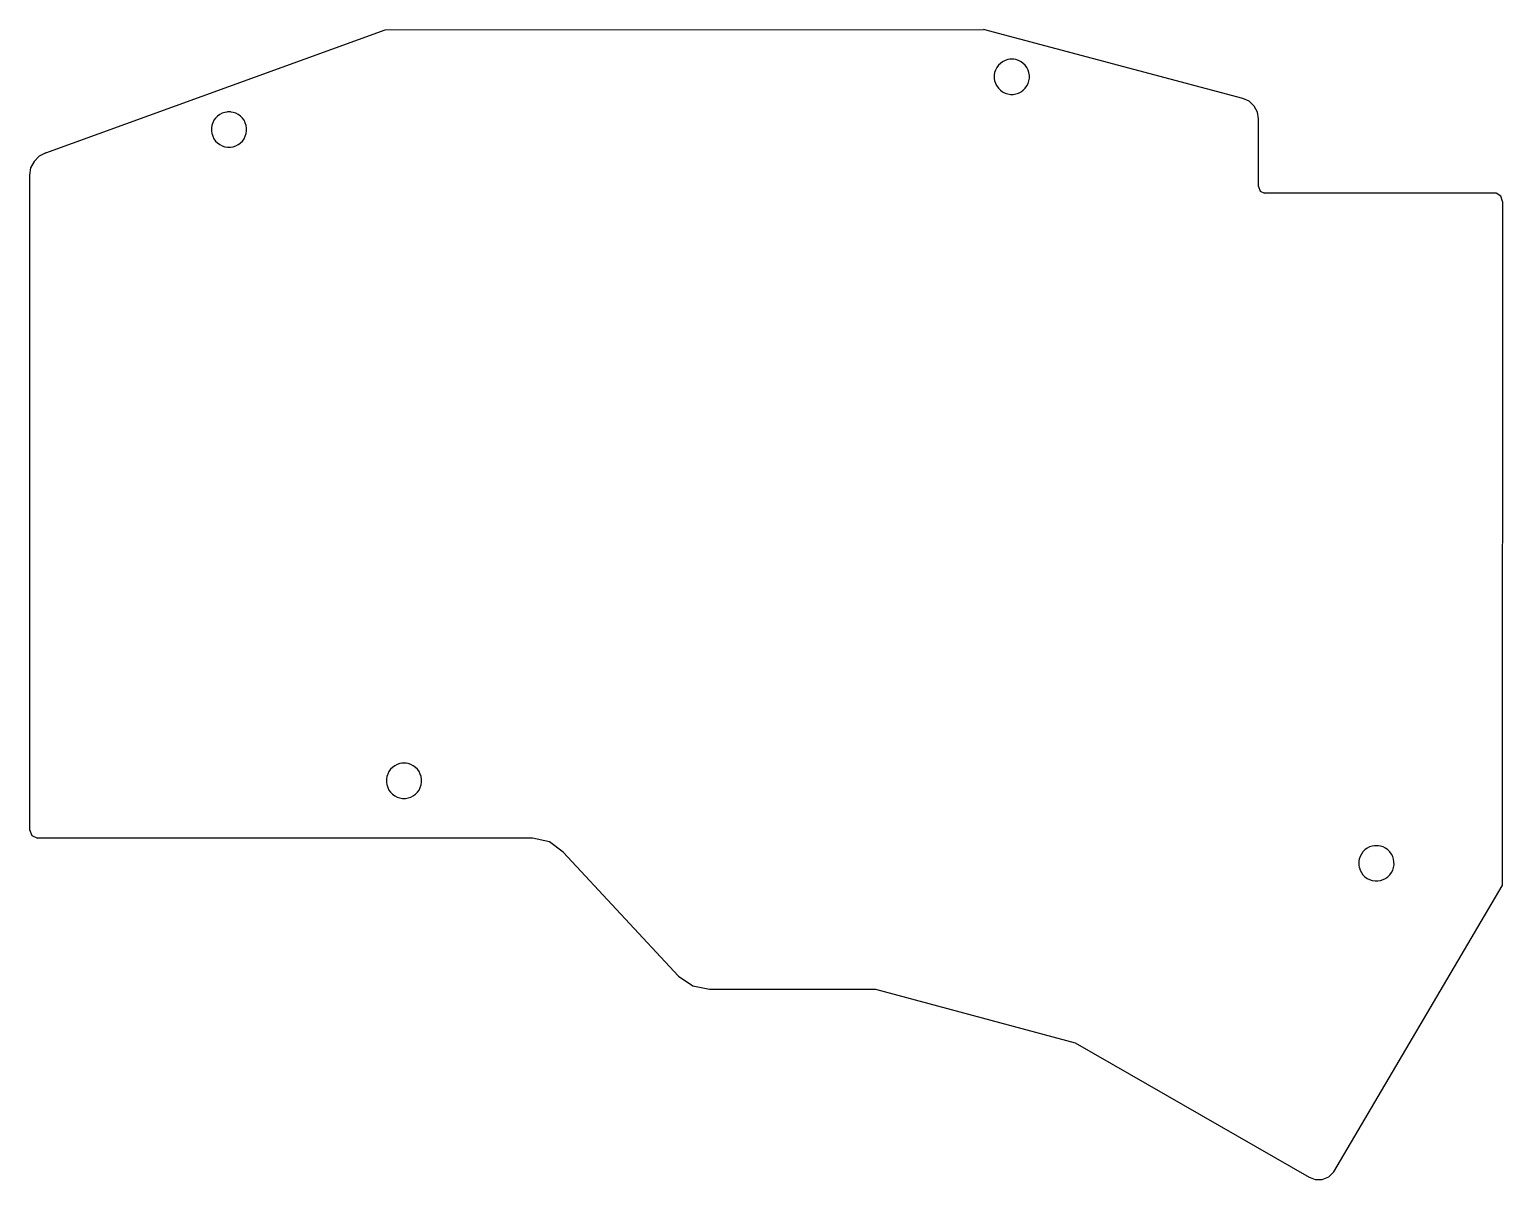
# Model space of a CAD drawing. Header units: millimetres. Extents: x 0 to 113, y 0 to 88.
import ezdxf

# ---------------------------------------------------------------- set-up
doc = ezdxf.new("R2010")
doc.units = ezdxf.units.MM
for name, color, linetype in [('Shape', 7, 'CONTINUOUS'), ('Shape001', 7, 'CONTINUOUS'), ('Shape002', 7, 'CONTINUOUS'), ('Shape003', 7, 'CONTINUOUS'), ('Shape004', 7, 'CONTINUOUS'), ('Shape005', 7, 'CONTINUOUS'), ('Shape006', 7, 'CONTINUOUS'), ('Shape007', 7, 'CONTINUOUS'), ('Shape008', 7, 'CONTINUOUS'), ('Shape009', 7, 'CONTINUOUS'), ('Shape010', 7, 'CONTINUOUS'), ('Shape011', 7, 'CONTINUOUS'), ('Shape012', 7, 'CONTINUOUS'), ('Shape013', 7, 'CONTINUOUS'), ('Shape014', 7, 'CONTINUOUS'), ('Shape015', 7, 'CONTINUOUS'), ('Shape016', 7, 'CONTINUOUS'), ('Shape017', 7, 'CONTINUOUS'), ('Shape018', 7, 'CONTINUOUS'), ('Shape019', 7, 'CONTINUOUS'), ('Shape020', 7, 'CONTINUOUS'), ('Shape021', 7, 'CONTINUOUS'), ('Shape022', 7, 'CONTINUOUS'), ('Shape023', 7, 'CONTINUOUS'), ('Shape024', 7, 'CONTINUOUS'), ('Shape025', 7, 'CONTINUOUS'), ('Shape026', 7, 'CONTINUOUS'), ('Shape027', 7, 'CONTINUOUS'), ('Shape028', 7, 'CONTINUOUS'), ('Shape029', 7, 'CONTINUOUS'), ('Shape030', 7, 'CONTINUOUS'), ('Shape031', 7, 'CONTINUOUS'), ('Shape032', 7, 'CONTINUOUS'), ('Shape033', 7, 'CONTINUOUS'), ('Shape034', 7, 'CONTINUOUS'), ('Shape1853', 7, 'CONTINUOUS'), ('Shape1854', 7, 'CONTINUOUS'), ('Shape1855', 7, 'CONTINUOUS'), ('Shape1856', 7, 'CONTINUOUS'), ('Shape1857', 7, 'CONTINUOUS'), ('Shape1858', 7, 'CONTINUOUS'), ('Shape1859', 7, 'CONTINUOUS'), ('Shape1860', 7, 'CONTINUOUS'), ('Shape1861', 7, 'CONTINUOUS'), ('Shape1862', 7, 'CONTINUOUS'), ('Shape1863', 7, 'CONTINUOUS'), ('Shape1864', 7, 'CONTINUOUS'), ('Shape1865', 7, 'CONTINUOUS'), ('Shape1866', 7, 'CONTINUOUS'), ('Shape1867', 7, 'CONTINUOUS'), ('Shape1868', 7, 'CONTINUOUS'), ('Shape1869', 7, 'CONTINUOUS'), ('Shape1870', 7, 'CONTINUOUS'), ('Shape1871', 7, 'CONTINUOUS'), ('Shape1872', 7, 'CONTINUOUS'), ('Shape1873', 7, 'CONTINUOUS'), ('Shape1874', 7, 'CONTINUOUS'), ('Shape1875', 7, 'CONTINUOUS'), ('Shape1876', 7, 'CONTINUOUS'), ('Shape1877', 7, 'CONTINUOUS'), ('Shape1878', 7, 'CONTINUOUS'), ('Shape1879', 7, 'CONTINUOUS'), ('Shape1880', 7, 'CONTINUOUS'), ('Shape1881', 7, 'CONTINUOUS'), ('Shape1882', 7, 'CONTINUOUS'), ('Shape1883', 7, 'CONTINUOUS'), ('Shape1884', 7, 'CONTINUOUS'), ('Shape1885', 7, 'CONTINUOUS'), ('Shape1886', 7, 'CONTINUOUS'), ('Shape1887', 7, 'CONTINUOUS'), ('Shape1888', 7, 'CONTINUOUS'), ('Shape1889', 7, 'CONTINUOUS'), ('Shape1890', 7, 'CONTINUOUS'), ('Shape1891', 7, 'CONTINUOUS'), ('Shape1892', 7, 'CONTINUOUS'), ('Shape1893', 7, 'CONTINUOUS'), ('Shape1894', 7, 'CONTINUOUS'), ('Shape1895', 7, 'CONTINUOUS'), ('Shape1896', 7, 'CONTINUOUS'), ('Shape1897', 7, 'CONTINUOUS'), ('Shape1898', 7, 'CONTINUOUS'), ('Shape1899', 7, 'CONTINUOUS'), ('Shape1900', 7, 'CONTINUOUS'), ('Shape1902', 7, 'CONTINUOUS'), ('Shape1903', 7, 'CONTINUOUS'), ('Shape1904', 7, 'CONTINUOUS'), ('Shape1905', 7, 'CONTINUOUS'), ('Shape1906', 7, 'CONTINUOUS'), ('Shape1907', 7, 'CONTINUOUS'), ('Shape1908', 7, 'CONTINUOUS'), ('Shape1909', 7, 'CONTINUOUS'), ('Shape1910', 7, 'CONTINUOUS'), ('Shape1911', 7, 'CONTINUOUS'), ('Shape1912', 7, 'CONTINUOUS'), ('Shape1913', 7, 'CONTINUOUS'), ('Shape1914', 7, 'CONTINUOUS'), ('Shape1915', 7, 'CONTINUOUS'), ('Shape1916', 7, 'CONTINUOUS'), ('Shape1917', 7, 'CONTINUOUS'), ('Shape1918', 7, 'CONTINUOUS'), ('Shape1919', 7, 'CONTINUOUS'), ('Shape1920', 7, 'CONTINUOUS'), ('Shape1921', 7, 'CONTINUOUS'), ('Shape1922', 7, 'CONTINUOUS'), ('Shape1923', 7, 'CONTINUOUS'), ('Shape1924', 7, 'CONTINUOUS'), ('Shape1925', 7, 'CONTINUOUS'), ('Shape1926', 7, 'CONTINUOUS'), ('Shape1927', 7, 'CONTINUOUS'), ('Shape1928', 7, 'CONTINUOUS'), ('Shape1929', 7, 'CONTINUOUS'), ('Shape1930', 7, 'CONTINUOUS'), ('Shape1931', 7, 'CONTINUOUS'), ('Shape1932', 7, 'CONTINUOUS'), ('Shape1933', 7, 'CONTINUOUS'), ('Shape1934', 7, 'CONTINUOUS'), ('Shape1935', 7, 'CONTINUOUS'), ('Shape1936', 7, 'CONTINUOUS'), ('Shape1937', 7, 'CONTINUOUS'), ('Shape1938', 7, 'CONTINUOUS'), ('Shape1939', 7, 'CONTINUOUS'), ('Shape1940', 7, 'CONTINUOUS'), ('Shape1941', 7, 'CONTINUOUS'), ('Shape1942', 7, 'CONTINUOUS'), ('Shape1943', 7, 'CONTINUOUS'), ('Shape1944', 7, 'CONTINUOUS'), ('Shape1945', 7, 'CONTINUOUS'), ('Shape1946', 7, 'CONTINUOUS'), ('Shape1947', 7, 'CONTINUOUS'), ('Shape1948', 7, 'CONTINUOUS'), ('Shape1949', 7, 'CONTINUOUS'), ('Shape1950', 7, 'CONTINUOUS'), ('Shape1951', 7, 'CONTINUOUS'), ('Shape1952', 7, 'CONTINUOUS'), ('Shape1953', 7, 'CONTINUOUS'), ('Shape1954', 7, 'CONTINUOUS'), ('Shape1955', 7, 'CONTINUOUS'), ('Shape1957', 7, 'CONTINUOUS'), ('Shape1958', 7, 'CONTINUOUS'), ('Shape1959', 7, 'CONTINUOUS'), ('Shape1960', 7, 'CONTINUOUS'), ('Shape1961', 7, 'CONTINUOUS'), ('Shape1962', 7, 'CONTINUOUS'), ('Shape1963', 7, 'CONTINUOUS'), ('Shape1964', 7, 'CONTINUOUS'), ('Shape1965', 7, 'CONTINUOUS'), ('Shape1966', 7, 'CONTINUOUS'), ('Shape1967', 7, 'CONTINUOUS'), ('Shape1968', 7, 'CONTINUOUS'), ('Shape1969', 7, 'CONTINUOUS'), ('Shape1970', 7, 'CONTINUOUS'), ('Shape1971', 7, 'CONTINUOUS'), ('Shape1972', 7, 'CONTINUOUS'), ('Shape1973', 7, 'CONTINUOUS'), ('Shape1974', 7, 'CONTINUOUS'), ('Shape1975', 7, 'CONTINUOUS'), ('Shape1976', 7, 'CONTINUOUS'), ('Shape1977', 7, 'CONTINUOUS'), ('Shape1978', 7, 'CONTINUOUS'), ('Shape1979', 7, 'CONTINUOUS'), ('Shape1980', 7, 'CONTINUOUS'), ('Shape1981', 7, 'CONTINUOUS'), ('Shape1982', 7, 'CONTINUOUS'), ('Shape1983', 7, 'CONTINUOUS'), ('Shape1984', 7, 'CONTINUOUS'), ('Shape1985', 7, 'CONTINUOUS'), ('Shape1986', 7, 'CONTINUOUS'), ('Shape1987', 7, 'CONTINUOUS'), ('Shape1988', 7, 'CONTINUOUS'), ('Shape1989', 7, 'CONTINUOUS'), ('Shape1990', 7, 'CONTINUOUS'), ('Shape1991', 7, 'CONTINUOUS'), ('Shape1992', 7, 'CONTINUOUS'), ('Shape1993', 7, 'CONTINUOUS'), ('Shape1994', 7, 'CONTINUOUS'), ('Shape1995', 7, 'CONTINUOUS'), ('Shape1996', 7, 'CONTINUOUS'), ('Shape1997', 7, 'CONTINUOUS'), ('Shape1998', 7, 'CONTINUOUS'), ('Shape1999', 7, 'CONTINUOUS'), ('Shape2000', 7, 'CONTINUOUS'), ('Shape2001', 7, 'CONTINUOUS'), ('Shape2002', 7, 'CONTINUOUS'), ('Shape2003', 7, 'CONTINUOUS'), ('Shape2004', 7, 'CONTINUOUS'), ('Shape2019', 7, 'CONTINUOUS'), ('Shape2020', 7, 'CONTINUOUS'), ('Shape2021', 7, 'CONTINUOUS'), ('Shape2022', 7, 'CONTINUOUS'), ('Shape2023', 7, 'CONTINUOUS'), ('Shape2024', 7, 'CONTINUOUS'), ('Shape2025', 7, 'CONTINUOUS'), ('Shape2026', 7, 'CONTINUOUS'), ('Shape2027', 7, 'CONTINUOUS'), ('Shape2028', 7, 'CONTINUOUS'), ('Shape2029', 7, 'CONTINUOUS'), ('Shape2030', 7, 'CONTINUOUS'), ('Shape2031', 7, 'CONTINUOUS'), ('Shape2032', 7, 'CONTINUOUS'), ('Shape2033', 7, 'CONTINUOUS'), ('Shape2034', 7, 'CONTINUOUS'), ('Shape2035', 7, 'CONTINUOUS'), ('Shape2036', 7, 'CONTINUOUS'), ('Shape2037', 7, 'CONTINUOUS'), ('Shape2038', 7, 'CONTINUOUS'), ('Shape2039', 7, 'CONTINUOUS'), ('Shape2040', 7, 'CONTINUOUS'), ('Shape2041', 7, 'CONTINUOUS'), ('Shape2042', 7, 'CONTINUOUS'), ('Shape2043', 7, 'CONTINUOUS'), ('Shape2044', 7, 'CONTINUOUS'), ('Shape2045', 7, 'CONTINUOUS'), ('Shape2046', 7, 'CONTINUOUS'), ('Shape2047', 7, 'CONTINUOUS'), ('Shape2048', 7, 'CONTINUOUS'), ('Shape2049', 7, 'CONTINUOUS'), ('Shape2050', 7, 'CONTINUOUS'), ('Shape2051', 7, 'CONTINUOUS'), ('Shape2052', 7, 'CONTINUOUS'), ('Shape2053', 7, 'CONTINUOUS'), ('Shape2054', 7, 'CONTINUOUS'), ('Shape2055', 7, 'CONTINUOUS'), ('Shape2056', 7, 'CONTINUOUS'), ('Shape2057', 7, 'CONTINUOUS'), ('Shape2058', 7, 'CONTINUOUS'), ('Shape2059', 7, 'CONTINUOUS'), ('Shape2060', 7, 'CONTINUOUS'), ('Shape2061', 7, 'CONTINUOUS'), ('Shape2062', 7, 'CONTINUOUS'), ('Shape2063', 7, 'CONTINUOUS'), ('Shape2064', 7, 'CONTINUOUS'), ('Shape2065', 7, 'CONTINUOUS'), ('Shape2066', 7, 'CONTINUOUS')]:
    doc.layers.add(name, color=color, linetype=linetype)

msp = doc.modelspace()

# ---------------------------------------------------------------- linework, layer by layer
at = {"layer": 'Shape'}
msp.add_line((64.9978, 14.6924), (80.3378, 10.5824), dxfattribs=at)
at = {"layer": 'Shape001'}
msp.add_line((94.4052, 81.4724), (94.3168, 82.0036), dxfattribs=at)
at = {"layer": 'Shape002'}
msp.add_line((94.3168, 82.0036), (94.0688, 82.4667), dxfattribs=at)
at = {"layer": 'Shape003'}
msp.add_line((94.0688, 82.4667), (93.6872, 82.8276), dxfattribs=at)
at = {"layer": 'Shape004'}
msp.add_line((93.6872, 82.8276), (93.1978, 83.0524), dxfattribs=at)
at = {"layer": 'Shape005'}
msp.add_line((1.3349, 78.8715), (27.3678, 88.3224), dxfattribs=at)
at = {"layer": 'Shape006'}
msp.add_line((41.046, 25.2023), (39.9847, 25.9995), dxfattribs=at)
at = {"layer": 'Shape007'}
msp.add_line((39.9847, 25.9995), (38.6878, 26.2824), dxfattribs=at)
at = {"layer": 'Shape008'}
msp.add_line((41.046, 25.2023), (49.8978, 15.6924), dxfattribs=at)
at = {"layer": 'Shape009'}
msp.add_line((113.128, 75.1308), (113.112, 22.6344), dxfattribs=at)
at = {"layer": 'Shape010'}
msp.add_line((52.2578, 14.6879), (64.9978, 14.6924), dxfattribs=at)
at = {"layer": 'Shape011'}
msp.add_line((1.3349, 78.8715), (0.8216, 78.6136), dxfattribs=at)
at = {"layer": 'Shape012'}
msp.add_line((0.8216, 78.6136), (0.4237, 78.2181), dxfattribs=at)
at = {"layer": 'Shape013'}
msp.add_line((0.4237, 78.2181), (0.1664, 77.7195), dxfattribs=at)
at = {"layer": 'Shape014'}
msp.add_line((0.1664, 77.7195), (0.075, 77.1524), dxfattribs=at)
at = {"layer": 'Shape015'}
msp.add_line((80.3378, 10.5824), (98.2776, 0.2756), dxfattribs=at)
at = {"layer": 'Shape016'}
msp.add_line((0.0878, 26.9368), (0.2489, 26.4772), dxfattribs=at)
at = {"layer": 'Shape017'}
msp.add_line((0.2489, 26.4772), (0.6953, 26.2824), dxfattribs=at)
at = {"layer": 'Shape018'}
msp.add_line((112.628, 75.7837), (94.8674, 75.7837), dxfattribs=at)
at = {"layer": 'Shape019'}
msp.add_line((113.128, 75.1308), (112.989, 75.542), dxfattribs=at)
at = {"layer": 'Shape020'}
msp.add_line((112.989, 75.542), (112.628, 75.7837), dxfattribs=at)
at = {"layer": 'Shape021'}
msp.add_line((0.075, 77.1524), (0.0878, 26.9368), dxfattribs=at)
at = {"layer": 'Shape022'}
msp.add_line((49.8978, 15.6924), (50.9754, 14.9495), dxfattribs=at)
at = {"layer": 'Shape023'}
msp.add_line((50.9754, 14.9495), (52.2578, 14.6879), dxfattribs=at)
at = {"layer": 'Shape024'}
msp.add_line((100.173, 0.6725), (113.112, 22.6344), dxfattribs=at)
at = {"layer": 'Shape025'}
msp.add_line((94.3888, 76.2924), (94.5243, 75.9404), dxfattribs=at)
at = {"layer": 'Shape026'}
msp.add_line((94.5243, 75.9404), (94.8674, 75.7837), dxfattribs=at)
at = {"layer": 'Shape027'}
msp.add_line((98.245, 0.2931), (98.7454, 0.0838), dxfattribs=at)
at = {"layer": 'Shape028'}
msp.add_line((98.7454, 0.0838), (99.2878, 0.0824), dxfattribs=at)
at = {"layer": 'Shape029'}
msp.add_line((99.2878, 0.0824), (99.7892, 0.2892), dxfattribs=at)
at = {"layer": 'Shape030'}
msp.add_line((99.7892, 0.2892), (100.173, 0.6725), dxfattribs=at)
at = {"layer": 'Shape031'}
msp.add_line((93.1978, 83.0524), (73.2878, 88.3424), dxfattribs=at)
at = {"layer": 'Shape032'}
msp.add_line((94.3888, 76.2924), (94.4052, 81.4724), dxfattribs=at)
at = {"layer": 'Shape033'}
msp.add_line((27.3678, 88.3224), (73.2878, 88.3424), dxfattribs=at)
at = {"layer": 'Shape034'}
msp.add_line((38.6878, 26.2824), (0.6953, 26.2824), dxfattribs=at)
at = {"layer": 'Shape1853'}
msp.add_line((74.1173, 84.8187), (74.1173, 84.6061), dxfattribs=at)
at = {"layer": 'Shape1854'}
msp.add_line((74.1173, 84.6061), (74.1236, 84.566), dxfattribs=at)
at = {"layer": 'Shape1855'}
msp.add_line((74.1236, 84.566), (74.1452, 84.4296), dxfattribs=at)
at = {"layer": 'Shape1856'}
msp.add_line((74.1452, 84.4296), (74.1505, 84.3962), dxfattribs=at)
at = {"layer": 'Shape1857'}
msp.add_line((74.1505, 84.3962), (74.2042, 84.231), dxfattribs=at)
at = {"layer": 'Shape1858'}
msp.add_line((74.2042, 84.231), (74.2162, 84.194), dxfattribs=at)
at = {"layer": 'Shape1859'}
msp.add_line((74.2162, 84.194), (74.3127, 84.0046), dxfattribs=at)
at = {"layer": 'Shape1860'}
msp.add_line((74.3127, 84.0046), (74.4377, 83.8326), dxfattribs=at)
at = {"layer": 'Shape1861'}
msp.add_line((74.4377, 83.8326), (74.588, 83.6823), dxfattribs=at)
at = {"layer": 'Shape1862'}
msp.add_line((74.588, 83.6823), (74.76, 83.5574), dxfattribs=at)
at = {"layer": 'Shape1863'}
msp.add_line((74.76, 83.5574), (74.76, 83.5573), dxfattribs=at)
at = {"layer": 'Shape1864'}
msp.add_line((74.76, 83.5573), (74.9494, 83.4608), dxfattribs=at)
at = {"layer": 'Shape1865'}
msp.add_line((74.9494, 83.4608), (75.1515, 83.3952), dxfattribs=at)
at = {"layer": 'Shape1866'}
msp.add_line((75.1515, 83.3952), (75.3615, 83.3619), dxfattribs=at)
at = {"layer": 'Shape1867'}
msp.add_line((75.3615, 83.3619), (75.5741, 83.3619), dxfattribs=at)
at = {"layer": 'Shape1868'}
msp.add_line((75.5741, 83.3619), (75.784, 83.3952), dxfattribs=at)
at = {"layer": 'Shape1869'}
msp.add_line((75.784, 83.3952), (75.9862, 83.4608), dxfattribs=at)
at = {"layer": 'Shape1870'}
msp.add_line((75.9862, 83.4608), (76.1756, 83.5573), dxfattribs=at)
at = {"layer": 'Shape1871'}
msp.add_line((76.1756, 83.5573), (76.2164, 83.587), dxfattribs=at)
at = {"layer": 'Shape1872'}
msp.add_line((76.2164, 83.587), (76.3476, 83.6823), dxfattribs=at)
at = {"layer": 'Shape1873'}
msp.add_line((76.3476, 83.6823), (76.4979, 83.8326), dxfattribs=at)
at = {"layer": 'Shape1874'}
msp.add_line((76.4979, 83.8326), (76.6228, 84.0046), dxfattribs=at)
at = {"layer": 'Shape1875'}
msp.add_line((76.6228, 84.0046), (76.7193, 84.194), dxfattribs=at)
at = {"layer": 'Shape1876'}
msp.add_line((76.7193, 84.194), (76.785, 84.3962), dxfattribs=at)
at = {"layer": 'Shape1877'}
msp.add_line((76.785, 84.3962), (76.8183, 84.6061), dxfattribs=at)
at = {"layer": 'Shape1878'}
msp.add_line((76.8183, 84.6061), (76.8183, 84.8187), dxfattribs=at)
at = {"layer": 'Shape1879'}
msp.add_line((76.8183, 84.8187), (76.785, 85.0286), dxfattribs=at)
at = {"layer": 'Shape1880'}
msp.add_line((76.785, 85.0286), (76.7193, 85.2308), dxfattribs=at)
at = {"layer": 'Shape1881'}
msp.add_line((76.7193, 85.2308), (76.6228, 85.4202), dxfattribs=at)
at = {"layer": 'Shape1882'}
msp.add_line((76.6228, 85.4202), (76.4979, 85.5922), dxfattribs=at)
at = {"layer": 'Shape1883'}
msp.add_line((76.4979, 85.5922), (76.3476, 85.7425), dxfattribs=at)
at = {"layer": 'Shape1884'}
msp.add_line((76.3476, 85.7425), (76.1756, 85.8674), dxfattribs=at)
at = {"layer": 'Shape1885'}
msp.add_line((76.1756, 85.8674), (75.9862, 85.964), dxfattribs=at)
at = {"layer": 'Shape1886'}
msp.add_line((75.9862, 85.964), (75.784, 86.0296), dxfattribs=at)
at = {"layer": 'Shape1887'}
msp.add_line((75.784, 86.0296), (75.6227, 86.0552), dxfattribs=at)
at = {"layer": 'Shape1888'}
msp.add_line((75.6227, 86.0552), (75.5741, 86.0629), dxfattribs=at)
at = {"layer": 'Shape1889'}
msp.add_line((75.5741, 86.0629), (75.3615, 86.0629), dxfattribs=at)
at = {"layer": 'Shape1890'}
msp.add_line((75.3615, 86.0629), (75.3128, 86.0552), dxfattribs=at)
at = {"layer": 'Shape1891'}
msp.add_line((75.3128, 86.0552), (75.1515, 86.0296), dxfattribs=at)
at = {"layer": 'Shape1892'}
msp.add_line((75.1515, 86.0296), (74.9494, 85.964), dxfattribs=at)
at = {"layer": 'Shape1893'}
msp.add_line((74.9494, 85.964), (74.76, 85.8674), dxfattribs=at)
at = {"layer": 'Shape1894'}
msp.add_line((74.76, 85.8674), (74.588, 85.7425), dxfattribs=at)
at = {"layer": 'Shape1895'}
msp.add_line((74.588, 85.7425), (74.4377, 85.5922), dxfattribs=at)
at = {"layer": 'Shape1896'}
msp.add_line((74.4377, 85.5922), (74.3127, 85.4202), dxfattribs=at)
at = {"layer": 'Shape1897'}
msp.add_line((74.3127, 85.4202), (74.2162, 85.2308), dxfattribs=at)
at = {"layer": 'Shape1898'}
msp.add_line((74.2162, 85.2308), (74.1505, 85.0286), dxfattribs=at)
at = {"layer": 'Shape1899'}
msp.add_line((74.1505, 85.0286), (74.1234, 84.8577), dxfattribs=at)
at = {"layer": 'Shape1900'}
msp.add_line((74.1234, 84.8577), (74.1173, 84.8187), dxfattribs=at)
at = {"layer": 'Shape1902'}
msp.add_line((102.097, 24.4587), (102.097, 24.2461), dxfattribs=at)
at = {"layer": 'Shape1903'}
msp.add_line((102.097, 24.2461), (102.13, 24.0362), dxfattribs=at)
at = {"layer": 'Shape1904'}
msp.add_line((102.13, 24.0362), (102.139, 24.0082), dxfattribs=at)
at = {"layer": 'Shape1905'}
msp.add_line((102.139, 24.0082), (102.196, 23.834), dxfattribs=at)
at = {"layer": 'Shape1906'}
msp.add_line((102.196, 23.834), (102.292, 23.6446), dxfattribs=at)
at = {"layer": 'Shape1907'}
msp.add_line((102.292, 23.6446), (102.417, 23.4726), dxfattribs=at)
at = {"layer": 'Shape1908'}
msp.add_line((102.417, 23.4726), (102.568, 23.3223), dxfattribs=at)
at = {"layer": 'Shape1909'}
msp.add_line((102.568, 23.3223), (102.74, 23.1974), dxfattribs=at)
at = {"layer": 'Shape1910'}
msp.add_line((102.74, 23.1974), (102.74, 23.1974), dxfattribs=at)
at = {"layer": 'Shape1911'}
msp.add_line((102.74, 23.1974), (102.74, 23.1973), dxfattribs=at)
at = {"layer": 'Shape1912'}
msp.add_line((102.74, 23.1973), (102.929, 23.1008), dxfattribs=at)
at = {"layer": 'Shape1913'}
msp.add_line((102.929, 23.1008), (103.132, 23.0352), dxfattribs=at)
at = {"layer": 'Shape1914'}
msp.add_line((103.132, 23.0352), (103.341, 23.0019), dxfattribs=at)
at = {"layer": 'Shape1915'}
msp.add_line((103.341, 23.0019), (103.341, 23.0019), dxfattribs=at)
at = {"layer": 'Shape1916'}
msp.add_line((103.341, 23.0019), (103.554, 23.0019), dxfattribs=at)
at = {"layer": 'Shape1917'}
msp.add_line((103.554, 23.0019), (103.764, 23.0352), dxfattribs=at)
at = {"layer": 'Shape1918'}
msp.add_line((103.764, 23.0352), (103.966, 23.1008), dxfattribs=at)
at = {"layer": 'Shape1919'}
msp.add_line((103.966, 23.1008), (104.156, 23.1973), dxfattribs=at)
at = {"layer": 'Shape1920'}
msp.add_line((104.156, 23.1973), (104.177, 23.2133), dxfattribs=at)
at = {"layer": 'Shape1921'}
msp.add_line((104.177, 23.2133), (104.328, 23.3223), dxfattribs=at)
at = {"layer": 'Shape1922'}
msp.add_line((104.328, 23.3223), (104.328, 23.3223), dxfattribs=at)
at = {"layer": 'Shape1923'}
msp.add_line((104.328, 23.3223), (104.478, 23.4726), dxfattribs=at)
at = {"layer": 'Shape1924'}
msp.add_line((104.478, 23.4726), (104.478, 23.4726), dxfattribs=at)
at = {"layer": 'Shape1925'}
msp.add_line((104.478, 23.4726), (104.603, 23.6446), dxfattribs=at)
at = {"layer": 'Shape1926'}
msp.add_line((104.603, 23.6446), (104.603, 23.6446), dxfattribs=at)
at = {"layer": 'Shape1927'}
msp.add_line((104.603, 23.6446), (104.7, 23.834), dxfattribs=at)
at = {"layer": 'Shape1928'}
msp.add_line((104.7, 23.834), (104.765, 24.0362), dxfattribs=at)
at = {"layer": 'Shape1929'}
msp.add_line((104.765, 24.0362), (104.799, 24.2461), dxfattribs=at)
at = {"layer": 'Shape1930'}
msp.add_line((104.799, 24.2461), (104.798, 24.4587), dxfattribs=at)
at = {"layer": 'Shape1931'}
msp.add_line((104.798, 24.4587), (104.765, 24.6686), dxfattribs=at)
at = {"layer": 'Shape1932'}
msp.add_line((104.765, 24.6686), (104.699, 24.8708), dxfattribs=at)
at = {"layer": 'Shape1933'}
msp.add_line((104.699, 24.8708), (104.603, 25.0602), dxfattribs=at)
at = {"layer": 'Shape1934'}
msp.add_line((104.603, 25.0602), (104.603, 25.0602), dxfattribs=at)
at = {"layer": 'Shape1935'}
msp.add_line((104.603, 25.0602), (104.478, 25.2322), dxfattribs=at)
at = {"layer": 'Shape1936'}
msp.add_line((104.478, 25.2322), (104.328, 25.3825), dxfattribs=at)
at = {"layer": 'Shape1937'}
msp.add_line((104.328, 25.3825), (104.156, 25.5074), dxfattribs=at)
at = {"layer": 'Shape1938'}
msp.add_line((104.156, 25.5074), (103.966, 25.604), dxfattribs=at)
at = {"layer": 'Shape1939'}
msp.add_line((103.966, 25.604), (103.966, 25.604), dxfattribs=at)
at = {"layer": 'Shape1940'}
msp.add_line((103.966, 25.604), (103.764, 25.6696), dxfattribs=at)
at = {"layer": 'Shape1941'}
msp.add_line((103.764, 25.6696), (103.764, 25.6696), dxfattribs=at)
at = {"layer": 'Shape1942'}
msp.add_line((103.764, 25.6696), (103.601, 25.6955), dxfattribs=at)
at = {"layer": 'Shape1943'}
msp.add_line((103.601, 25.6955), (103.554, 25.7029), dxfattribs=at)
at = {"layer": 'Shape1944'}
msp.add_line((103.554, 25.7029), (103.341, 25.7029), dxfattribs=at)
at = {"layer": 'Shape1945'}
msp.add_line((103.341, 25.7029), (103.294, 25.6955), dxfattribs=at)
at = {"layer": 'Shape1946'}
msp.add_line((103.294, 25.6955), (103.131, 25.6696), dxfattribs=at)
at = {"layer": 'Shape1947'}
msp.add_line((103.131, 25.6696), (102.929, 25.604), dxfattribs=at)
at = {"layer": 'Shape1948'}
msp.add_line((102.929, 25.604), (102.74, 25.5074), dxfattribs=at)
at = {"layer": 'Shape1949'}
msp.add_line((102.74, 25.5074), (102.567, 25.3825), dxfattribs=at)
at = {"layer": 'Shape1950'}
msp.add_line((102.567, 25.3825), (102.417, 25.2322), dxfattribs=at)
at = {"layer": 'Shape1951'}
msp.add_line((102.417, 25.2322), (102.292, 25.0602), dxfattribs=at)
at = {"layer": 'Shape1952'}
msp.add_line((102.292, 25.0602), (102.196, 24.8708), dxfattribs=at)
at = {"layer": 'Shape1953'}
msp.add_line((102.196, 24.8708), (102.13, 24.6686), dxfattribs=at)
at = {"layer": 'Shape1954'}
msp.add_line((102.13, 24.6686), (102.11, 24.5408), dxfattribs=at)
at = {"layer": 'Shape1955'}
msp.add_line((102.11, 24.5408), (102.097, 24.4587), dxfattribs=at)
at = {"layer": 'Shape1957'}
msp.add_line((14.0369, 80.7687), (14.0373, 80.5561), dxfattribs=at)
at = {"layer": 'Shape1958'}
msp.add_line((14.0373, 80.5561), (14.0705, 80.3462), dxfattribs=at)
at = {"layer": 'Shape1959'}
msp.add_line((14.0705, 80.3462), (14.0863, 80.2977), dxfattribs=at)
at = {"layer": 'Shape1960'}
msp.add_line((14.0863, 80.2977), (14.1362, 80.144), dxfattribs=at)
at = {"layer": 'Shape1961'}
msp.add_line((14.1362, 80.144), (14.2327, 79.9546), dxfattribs=at)
at = {"layer": 'Shape1962'}
msp.add_line((14.2327, 79.9546), (14.3577, 79.7826), dxfattribs=at)
at = {"layer": 'Shape1963'}
msp.add_line((14.3577, 79.7826), (14.508, 79.6323), dxfattribs=at)
at = {"layer": 'Shape1964'}
msp.add_line((14.508, 79.6323), (14.68, 79.5074), dxfattribs=at)
at = {"layer": 'Shape1965'}
msp.add_line((14.68, 79.5074), (14.68, 79.5073), dxfattribs=at)
at = {"layer": 'Shape1966'}
msp.add_line((14.68, 79.5073), (14.8694, 79.4108), dxfattribs=at)
at = {"layer": 'Shape1967'}
msp.add_line((14.8694, 79.4108), (15.0715, 79.3452), dxfattribs=at)
at = {"layer": 'Shape1968'}
msp.add_line((15.0715, 79.3452), (15.2815, 79.3119), dxfattribs=at)
at = {"layer": 'Shape1969'}
msp.add_line((15.2815, 79.3119), (15.4941, 79.3119), dxfattribs=at)
at = {"layer": 'Shape1970'}
msp.add_line((15.4941, 79.3119), (15.704, 79.3452), dxfattribs=at)
at = {"layer": 'Shape1971'}
msp.add_line((15.704, 79.3452), (15.9062, 79.4108), dxfattribs=at)
at = {"layer": 'Shape1972'}
msp.add_line((15.9062, 79.4108), (16.0956, 79.5073), dxfattribs=at)
at = {"layer": 'Shape1973'}
msp.add_line((16.0956, 79.5073), (16.1176, 79.5233), dxfattribs=at)
at = {"layer": 'Shape1974'}
msp.add_line((16.1176, 79.5233), (16.2676, 79.6323), dxfattribs=at)
at = {"layer": 'Shape1975'}
msp.add_line((16.2676, 79.6323), (16.4179, 79.7826), dxfattribs=at)
at = {"layer": 'Shape1976'}
msp.add_line((16.4179, 79.7826), (16.5428, 79.9546), dxfattribs=at)
at = {"layer": 'Shape1977'}
msp.add_line((16.5428, 79.9546), (16.6393, 80.144), dxfattribs=at)
at = {"layer": 'Shape1978'}
msp.add_line((16.6393, 80.144), (16.705, 80.3462), dxfattribs=at)
at = {"layer": 'Shape1979'}
msp.add_line((16.705, 80.3462), (16.7383, 80.5561), dxfattribs=at)
at = {"layer": 'Shape1980'}
msp.add_line((16.7383, 80.5561), (16.7383, 80.7687), dxfattribs=at)
at = {"layer": 'Shape1981'}
msp.add_line((16.7383, 80.7687), (16.705, 80.9786), dxfattribs=at)
at = {"layer": 'Shape1982'}
msp.add_line((16.705, 80.9786), (16.6393, 81.1808), dxfattribs=at)
at = {"layer": 'Shape1983'}
msp.add_line((16.6393, 81.1808), (16.5428, 81.3702), dxfattribs=at)
at = {"layer": 'Shape1984'}
msp.add_line((16.5428, 81.3702), (16.4179, 81.5422), dxfattribs=at)
at = {"layer": 'Shape1985'}
msp.add_line((16.4179, 81.5422), (16.2676, 81.6925), dxfattribs=at)
at = {"layer": 'Shape1986'}
msp.add_line((16.2676, 81.6925), (16.1743, 81.7602), dxfattribs=at)
at = {"layer": 'Shape1987'}
msp.add_line((16.1743, 81.7602), (16.0956, 81.8174), dxfattribs=at)
at = {"layer": 'Shape1988'}
msp.add_line((16.0956, 81.8174), (15.9062, 81.914), dxfattribs=at)
at = {"layer": 'Shape1989'}
msp.add_line((15.9062, 81.914), (15.704, 81.9796), dxfattribs=at)
at = {"layer": 'Shape1990'}
msp.add_line((15.704, 81.9796), (15.5427, 82.0052), dxfattribs=at)
at = {"layer": 'Shape1991'}
msp.add_line((15.5427, 82.0052), (15.4941, 82.0129), dxfattribs=at)
at = {"layer": 'Shape1992'}
msp.add_line((15.4941, 82.0129), (15.2815, 82.0129), dxfattribs=at)
at = {"layer": 'Shape1993'}
msp.add_line((15.2815, 82.0129), (15.2328, 82.0052), dxfattribs=at)
at = {"layer": 'Shape1994'}
msp.add_line((15.2328, 82.0052), (15.0715, 81.9796), dxfattribs=at)
at = {"layer": 'Shape1995'}
msp.add_line((15.0715, 81.9796), (14.8694, 81.914), dxfattribs=at)
at = {"layer": 'Shape1996'}
msp.add_line((14.8694, 81.914), (14.68, 81.8174), dxfattribs=at)
at = {"layer": 'Shape1997'}
msp.add_line((14.68, 81.8174), (14.508, 81.6925), dxfattribs=at)
at = {"layer": 'Shape1998'}
msp.add_line((14.508, 81.6925), (14.3577, 81.5422), dxfattribs=at)
at = {"layer": 'Shape1999'}
msp.add_line((14.3577, 81.5422), (14.2327, 81.3702), dxfattribs=at)
at = {"layer": 'Shape2000'}
msp.add_line((14.2327, 81.3702), (14.1362, 81.1808), dxfattribs=at)
at = {"layer": 'Shape2001'}
msp.add_line((14.1362, 81.1808), (14.1149, 81.1152), dxfattribs=at)
at = {"layer": 'Shape2002'}
msp.add_line((14.1149, 81.1152), (14.0705, 80.9786), dxfattribs=at)
at = {"layer": 'Shape2003'}
msp.add_line((14.0705, 80.9786), (14.0416, 80.7963), dxfattribs=at)
at = {"layer": 'Shape2004'}
msp.add_line((14.0416, 80.7963), (14.0373, 80.7687), dxfattribs=at)
at = {"layer": 'Shape2019'}
msp.add_line((27.4689, 30.7907), (27.4689, 30.5781), dxfattribs=at)
at = {"layer": 'Shape2020'}
msp.add_line((27.4689, 30.5781), (27.5021, 30.3682), dxfattribs=at)
at = {"layer": 'Shape2021'}
msp.add_line((27.5021, 30.3682), (27.5179, 30.3197), dxfattribs=at)
at = {"layer": 'Shape2022'}
msp.add_line((27.5179, 30.3197), (27.5678, 30.166), dxfattribs=at)
at = {"layer": 'Shape2023'}
msp.add_line((27.5678, 30.166), (27.6643, 29.9766), dxfattribs=at)
at = {"layer": 'Shape2024'}
msp.add_line((27.6643, 29.9766), (27.7893, 29.8046), dxfattribs=at)
at = {"layer": 'Shape2025'}
msp.add_line((27.7893, 29.8046), (27.9396, 29.6543), dxfattribs=at)
at = {"layer": 'Shape2026'}
msp.add_line((27.9396, 29.6543), (28.1116, 29.5294), dxfattribs=at)
at = {"layer": 'Shape2027'}
msp.add_line((28.1116, 29.5294), (28.1116, 29.5293), dxfattribs=at)
at = {"layer": 'Shape2028'}
msp.add_line((28.1116, 29.5293), (28.301, 29.4328), dxfattribs=at)
at = {"layer": 'Shape2029'}
msp.add_line((28.301, 29.4328), (28.5031, 29.3672), dxfattribs=at)
at = {"layer": 'Shape2030'}
msp.add_line((28.5031, 29.3672), (28.7131, 29.3339), dxfattribs=at)
at = {"layer": 'Shape2031'}
msp.add_line((28.7131, 29.3339), (28.9257, 29.3339), dxfattribs=at)
at = {"layer": 'Shape2032'}
msp.add_line((28.9257, 29.3339), (29.1356, 29.3672), dxfattribs=at)
at = {"layer": 'Shape2033'}
msp.add_line((29.1356, 29.3672), (29.3378, 29.4328), dxfattribs=at)
at = {"layer": 'Shape2034'}
msp.add_line((29.3378, 29.4328), (29.5272, 29.5293), dxfattribs=at)
at = {"layer": 'Shape2035'}
msp.add_line((29.5272, 29.5293), (29.5492, 29.5453), dxfattribs=at)
at = {"layer": 'Shape2036'}
msp.add_line((29.5492, 29.5453), (29.6992, 29.6543), dxfattribs=at)
at = {"layer": 'Shape2037'}
msp.add_line((29.6992, 29.6543), (29.8495, 29.8046), dxfattribs=at)
at = {"layer": 'Shape2038'}
msp.add_line((29.8495, 29.8046), (29.9744, 29.9766), dxfattribs=at)
at = {"layer": 'Shape2039'}
msp.add_line((29.9744, 29.9766), (30.0709, 30.166), dxfattribs=at)
at = {"layer": 'Shape2040'}
msp.add_line((30.0709, 30.166), (30.1366, 30.3682), dxfattribs=at)
at = {"layer": 'Shape2041'}
msp.add_line((30.1366, 30.3682), (30.1699, 30.5781), dxfattribs=at)
at = {"layer": 'Shape2042'}
msp.add_line((30.1699, 30.5781), (30.1699, 30.7907), dxfattribs=at)
at = {"layer": 'Shape2043'}
msp.add_line((30.1699, 30.7907), (30.1366, 31.0006), dxfattribs=at)
at = {"layer": 'Shape2044'}
msp.add_line((30.1366, 31.0006), (30.0709, 31.2028), dxfattribs=at)
at = {"layer": 'Shape2045'}
msp.add_line((30.0709, 31.2028), (29.9744, 31.3922), dxfattribs=at)
at = {"layer": 'Shape2046'}
msp.add_line((29.9744, 31.3922), (29.8495, 31.5642), dxfattribs=at)
at = {"layer": 'Shape2047'}
msp.add_line((29.8495, 31.5642), (29.6992, 31.7145), dxfattribs=at)
at = {"layer": 'Shape2048'}
msp.add_line((29.6992, 31.7145), (29.6059, 31.7822), dxfattribs=at)
at = {"layer": 'Shape2049'}
msp.add_line((29.6059, 31.7822), (29.5272, 31.8394), dxfattribs=at)
at = {"layer": 'Shape2050'}
msp.add_line((29.5272, 31.8394), (29.3378, 31.936), dxfattribs=at)
at = {"layer": 'Shape2051'}
msp.add_line((29.3378, 31.936), (29.1356, 32.0016), dxfattribs=at)
at = {"layer": 'Shape2052'}
msp.add_line((29.1356, 32.0016), (28.9743, 32.0272), dxfattribs=at)
at = {"layer": 'Shape2053'}
msp.add_line((28.9743, 32.0272), (28.9257, 32.0349), dxfattribs=at)
at = {"layer": 'Shape2054'}
msp.add_line((28.9257, 32.0349), (28.7131, 32.0349), dxfattribs=at)
at = {"layer": 'Shape2055'}
msp.add_line((28.7131, 32.0349), (28.6644, 32.0272), dxfattribs=at)
at = {"layer": 'Shape2056'}
msp.add_line((28.6644, 32.0272), (28.5031, 32.0016), dxfattribs=at)
at = {"layer": 'Shape2057'}
msp.add_line((28.5031, 32.0016), (28.301, 31.936), dxfattribs=at)
at = {"layer": 'Shape2058'}
msp.add_line((28.301, 31.936), (28.1116, 31.8394), dxfattribs=at)
at = {"layer": 'Shape2059'}
msp.add_line((28.1116, 31.8394), (27.9396, 31.7145), dxfattribs=at)
at = {"layer": 'Shape2060'}
msp.add_line((27.9396, 31.7145), (27.7893, 31.5642), dxfattribs=at)
at = {"layer": 'Shape2061'}
msp.add_line((27.7893, 31.5642), (27.6643, 31.3922), dxfattribs=at)
at = {"layer": 'Shape2062'}
msp.add_line((27.6643, 31.3922), (27.5678, 31.2028), dxfattribs=at)
at = {"layer": 'Shape2063'}
msp.add_line((27.5678, 31.2028), (27.5465, 31.1372), dxfattribs=at)
at = {"layer": 'Shape2064'}
msp.add_line((27.5465, 31.1372), (27.5021, 31.0006), dxfattribs=at)
at = {"layer": 'Shape2065'}
msp.add_line((27.5021, 31.0006), (27.4732, 30.8183), dxfattribs=at)
at = {"layer": 'Shape2066'}
msp.add_line((27.4732, 30.8183), (27.4689, 30.7907), dxfattribs=at)

doc.saveas('drawing.dxf')
